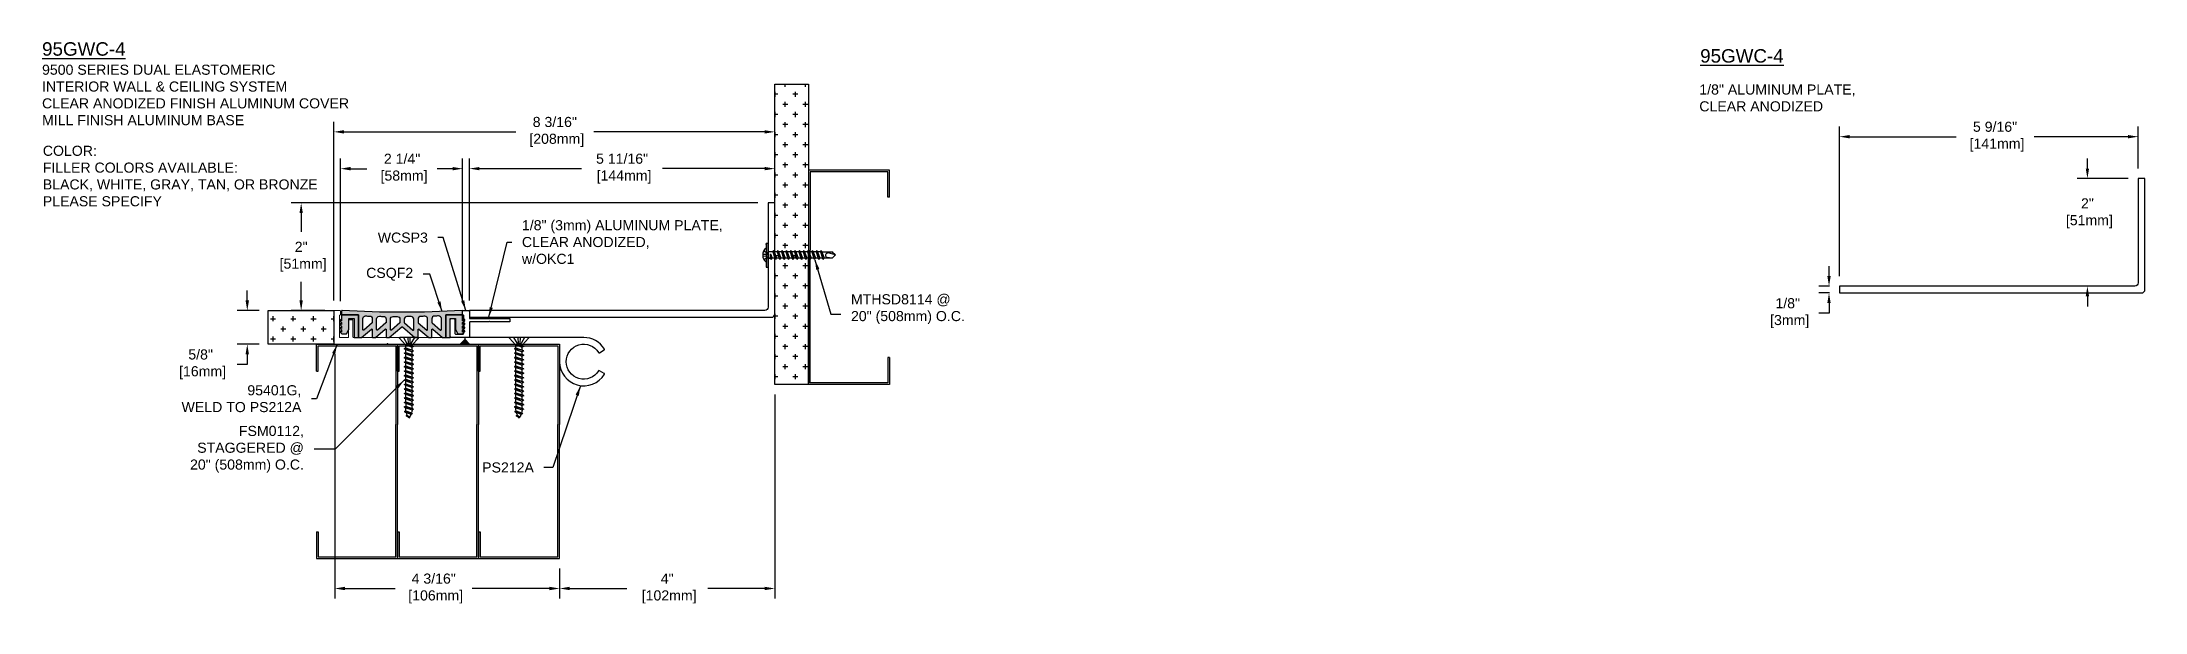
# Model space of a CAD drawing. Header units: inches. Extents: x -3.1 to 36, y -3.6 to 7.
import ezdxf

# ---------------------------------------------------------------- set-up
doc = ezdxf.new("R2010")
doc.units = ezdxf.units.IN
doc.header["$MEASUREMENT"] = 0
doc.linetypes.add('HIDDEN2', pattern=[0.1875, 0.125, -0.0625])
for name, color, linetype in [('anchors', 4, 'Continuous'), ('conditions', 1, 'Continuous'), ('dimensions', 3, 'Continuous'), ('FILLER', 2, 'Continuous'), ('Fillers', 2, 'Continuous'), ('METALS', 7, 'Continuous'), ('text', 2, 'Continuous')]:
    doc.layers.add(name, color=color, linetype=linetype)
doc.styles.add('ARIAL', font='arial.ttf')
doc.dimstyles.new('Arial', dxfattribs={"dimtxt": 0.1875, "dimasz": 0.1875, "dimexe": 0.1875, "dimexo": 0.1875, "dimgap": 0.1875, "dimtad": 0, "dimtih": 1, "dimtoh": 1, "dimdec": 4, "dimzin": 0, "dimdsep": 46, "dimlunit": 4, "dimtxsty": 'ARIAL', "dimcen": 0.09, "dimadec": 0, "dimazin": 0, "dimtfac": 1, "dimtdec": 4, "dimtofl": 0, "dimtmove": 0, "dimatfit": 3, "dimfxl": 0, "dimfrac": 2, "dimtolj": 1, "dimtzin": 0, "dimarcsym": 0})

# ---------------------------------------------------------------- blocks, each defined once
blk = doc.blocks.new('*D2')
at = {"layer": 'DEFPOINTS', "color": 0}
for p in [(10.494, 4.666), (10.494, 3.962), (4.818, 2.028)]:
    blk.add_point(p, dxfattribs=at)
at = {"layer": 'dimensions', "color": 0, "lineweight": -2}
for p, q in [((4.818, 2.215), (4.818, 4.854)), ((10.494, 4.149), (10.494, 4.854)), ((5.006, 4.666), (6.904, 4.666)), ((10.306, 4.666), (8.408, 4.666))]:
    blk.add_line(p, q, dxfattribs=at)
at = {"layer": 'dimensions', "color": 0}
for points in [[(5.006, 4.697), (5.006, 4.635), (4.818, 4.666)], [(10.306, 4.697), (10.306, 4.635), (10.494, 4.666)]]:
    blk.add_solid(points, dxfattribs=at)
at = {"layer": 'dimensions', "color": 0, "insert": (7.656, 4.666), "char_height": 0.1875, "attachment_point": 5, "style": 'ARIAL'}
blk.add_mtext('\\A1;5 11/16"\\P [144mm]', dxfattribs=at)
blk = doc.blocks.new('*D3')
at = {"layer": 'DEFPOINTS', "color": 0}
for p in [(10.494, 5.349), (10.494, 3.962), (2.299, 2.028)]:
    blk.add_point(p, dxfattribs=at)
at = {"layer": 'dimensions', "color": 0, "lineweight": -2}
for p, q in [((2.299, 2.215), (2.299, 5.537)), ((10.494, 4.149), (10.494, 5.537)), ((2.486, 5.349), (5.681, 5.349)), ((10.306, 5.349), (7.131, 5.349))]:
    blk.add_line(p, q, dxfattribs=at)
at = {"layer": 'dimensions', "color": 0}
for points in [[(2.486, 5.38), (2.486, 5.318), (2.299, 5.349)], [(10.306, 5.38), (10.306, 5.318), (10.494, 5.349)]]:
    blk.add_solid(points, dxfattribs=at)
at = {"layer": 'dimensions', "color": 0, "insert": (6.406, 5.349), "char_height": 0.1875, "attachment_point": 5, "style": 'ARIAL'}
blk.add_mtext('\\A1;8 3/16"\\P [208mm]', dxfattribs=at)
blk = doc.blocks.new('*D4')
at = {"layer": 'DEFPOINTS', "color": 0}
for p in [(2.318, 1.403), (6.494, -2.582), (6.494, -3.138)]:
    blk.add_point(p, dxfattribs=at)
at = {"layer": 'dimensions', "color": 0, "lineweight": -2}
for p, q in [((2.318, 1.215), (2.318, -3.325)), ((6.494, -2.769), (6.494, -3.325)), ((2.506, -3.138), (3.44, -3.138)), ((6.306, -3.138), (4.872, -3.138))]:
    blk.add_line(p, q, dxfattribs=at)
at = {"layer": 'dimensions', "color": 0}
for points in [[(2.506, -3.106), (2.506, -3.169), (2.318, -3.138)], [(6.306, -3.106), (6.306, -3.169), (6.494, -3.138)]]:
    blk.add_solid(points, dxfattribs=at)
at = {"layer": 'dimensions', "color": 0, "insert": (4.156, -3.138), "char_height": 0.1875, "attachment_point": 5, "style": 'ARIAL'}
blk.add_mtext('\\A1;4 3/16"\\P [106mm]', dxfattribs=at)
blk = doc.blocks.new('*D5')
at = {"layer": 'DEFPOINTS', "color": 0}
for p in [(10.494, 0.654), (6.494, -2.582), (10.494, -3.138)]:
    blk.add_point(p, dxfattribs=at)
at = {"layer": 'dimensions', "color": 0, "lineweight": -2}
for p, q in [((10.494, 0.466), (10.494, -3.325)), ((6.494, -2.769), (6.494, -3.325)), ((6.681, -3.138), (7.741, -3.138)), ((10.306, -3.138), (9.246, -3.138))]:
    blk.add_line(p, q, dxfattribs=at)
at = {"layer": 'dimensions', "color": 0}
for points in [[(6.681, -3.106), (6.681, -3.169), (6.494, -3.138)], [(10.306, -3.106), (10.306, -3.169), (10.494, -3.138)]]:
    blk.add_solid(points, dxfattribs=at)
at = {"layer": 'dimensions', "color": 0, "insert": (8.494, -3.138), "char_height": 0.1875, "attachment_point": 5, "style": 'ARIAL'}
blk.add_mtext('\\A1;4"\\P [102mm]', dxfattribs=at)
blk = doc.blocks.new('4mstd1')
for p, q in [((-1.505, 3.985), (0, 3.985)), ((-1.505, 3.485), (-1.505, 3.985)), ((-1.475, 3.955), (-0.03, 3.955)), ((-1.475, 3.485), (-1.475, 3.955)), ((-0.03, 3.955), (-0.03, 2.495)), ((0, 3.985), (0, 2.495)), ((-1.505, 3.485), (-1.475, 3.485)), ((-0.03, 1.49), (-0.03, 2.495)), ((0, 1.49), (0, 2.495)), ((-0.03, 0.03), (-0.03, 1.49)), ((0, 0), (0, 1.49)), ((-1.505, 0.5), (-1.505, 0)), ((-1.505, 0.5), (-1.475, 0.5)), ((-1.475, 0.5), (-1.475, 0.03)), ((-1.505, 0), (0, 0)), ((-1.475, 0.03), (-0.03, 0.03))]:
    blk.add_line(p, q)
blk = doc.blocks.new('*D6')
at = {"layer": 'DEFPOINTS', "color": 0}
for p in [(4.693, 4.665), (2.424, 2.018), (4.693, 1.985)]:
    blk.add_point(p, dxfattribs=at)
at = {"layer": 'dimensions', "color": 0, "lineweight": -2}
for p, q in [((2.424, 2.205), (2.424, 4.853)), ((4.693, 2.173), (4.693, 4.853)), ((2.611, 4.665), (2.916, 4.665)), ((4.506, 4.665), (4.22, 4.665))]:
    blk.add_line(p, q, dxfattribs=at)
at = {"layer": 'dimensions', "color": 0}
for points in [[(2.611, 4.697), (2.611, 4.634), (2.424, 4.665)], [(4.506, 4.697), (4.506, 4.634), (4.693, 4.665)]]:
    blk.add_solid(points, dxfattribs=at)
at = {"layer": 'dimensions', "color": 0, "insert": (3.568, 4.665), "char_height": 0.1875, "attachment_point": 5, "style": 'ARIAL'}
blk.add_mtext('\\A1;2 1/4"\\P [58mm]', dxfattribs=at)
blk = doc.blocks.new('*D7')
at = {"layer": 'DEFPOINTS', "color": 0}
for p in [(1.097, 2.028), (0.692, 1.403), (1.097, 1.403)]:
    blk.add_point(p, dxfattribs=at)
at = {"layer": 'dimensions', "color": 0, "lineweight": -2}
for p, q in [((0.692, 2.215), (0.692, 2.403)), ((0.91, 2.028), (0.504, 2.028)), ((0.91, 1.403), (0.504, 1.403)), ((0.692, 1.215), (0.692, 1.028)), ((0.692, 1.028), (0.504, 1.028))]:
    blk.add_line(p, q, dxfattribs=at)
at = {"layer": 'dimensions', "color": 0}
for points in [[(0.66, 2.215), (0.723, 2.215), (0.692, 2.028)], [(0.66, 1.215), (0.723, 1.215), (0.692, 1.403)]]:
    blk.add_solid(points, dxfattribs=at)
at = {"layer": 'dimensions', "color": 0, "insert": (-0.175, 1.028), "char_height": 0.1875, "attachment_point": 5, "style": 'ARIAL'}
blk.add_mtext('\\A1;5/8"\\P [16mm]', dxfattribs=at)
blk = doc.blocks.new('*D8')
at = {"layer": 'DEFPOINTS', "color": 0}
for p in [(30.081, 2.355), (30.275, 2.48), (30.275, 2.355)]:
    blk.add_point(p, dxfattribs=at)
at = {"layer": 'dimensions', "color": 0, "lineweight": -2}
for p, q in [((30.081, 2.668), (30.081, 2.855)), ((30.088, 2.48), (29.894, 2.48)), ((30.088, 2.355), (29.894, 2.355)), ((30.081, 1.98), (29.894, 1.98)), ((30.081, 2.168), (30.081, 1.98))]:
    blk.add_line(p, q, dxfattribs=at)
at = {"layer": 'dimensions', "color": 0}
for points in [[(30.05, 2.668), (30.112, 2.668), (30.081, 2.48)], [(30.05, 2.168), (30.112, 2.168), (30.081, 2.355)]]:
    blk.add_solid(points, dxfattribs=at)
at = {"layer": 'dimensions', "color": 0, "insert": (29.314, 1.98), "char_height": 0.1875, "attachment_point": 5, "style": 'ARIAL'}
blk.add_mtext('\\A1;1/8"\\P [3mm]', dxfattribs=at)
blk = doc.blocks.new('*D9')
at = {"layer": 'DEFPOINTS', "color": 0}
for p in [(35.826, 5.26), (35.826, 4.48), (30.275, 2.48)]:
    blk.add_point(p, dxfattribs=at)
at = {"layer": 'dimensions', "color": 0, "lineweight": -2}
for p, q in [((30.275, 2.668), (30.275, 5.447)), ((30.463, 5.26), (32.442, 5.26)), ((35.638, 5.26), (33.891, 5.26)), ((35.826, 4.668), (35.826, 5.447))]:
    blk.add_line(p, q, dxfattribs=at)
at = {"layer": 'dimensions', "color": 0}
for points in [[(30.463, 5.291), (30.463, 5.228), (30.275, 5.26)], [(35.638, 5.291), (35.638, 5.228), (35.826, 5.26)]]:
    blk.add_solid(points, dxfattribs=at)
at = {"layer": 'dimensions', "color": 0, "insert": (33.166, 5.26), "char_height": 0.1875, "attachment_point": 5, "style": 'ARIAL'}
blk.add_mtext('\\A1;5 9/16"\\P [141mm]', dxfattribs=at)
blk = doc.blocks.new('WCSP3')
at = {"layer": 'METALS'}
blk.add_lwpolyline([(4.101, 42.23), (4.101, 42.555, 0.414214), (4.091, 42.565, -0.414214), (4.081, 42.575), (4.081, 42.64, -0.414214), (4.091, 42.65), (4.186, 42.65, -0.414214), (4.206, 42.63), (4.206, 42.51, 0.414214), (4.216, 42.5), (4.956, 42.5), (4.956, 42.44), (4.591, 42.44), (4.581, 42.45), (4.571, 42.44), (4.216, 42.44, 0.414214), (4.206, 42.43), (4.206, 42.169, -0.390598), (4.186, 42.15), (3.871, 42.15, -0.414214), (3.851, 42.17), (3.851, 42.48, -0.414214), (3.871, 42.5), (3.917, 42.5, -0.414214), (3.937, 42.48), (3.937, 42.23, 0.414214), (3.957, 42.21), (4.081, 42.21, 0.414214)], format="xyb", close=True, dxfattribs=at)
blk = doc.blocks.new('*D12')
at = {"layer": 'DEFPOINTS', "color": 0}
for p in [(35.826, 4.48), (34.882, 2.48), (35.763, 2.48)]:
    blk.add_point(p, dxfattribs=at)
at = {"layer": 'dimensions', "color": 0, "lineweight": -2}
for p, q in [((34.882, 4.668), (34.882, 4.855)), ((35.638, 4.48), (34.694, 4.48)), ((35.576, 2.48), (34.694, 2.48)), ((34.882, 2.293), (34.882, 2.105))]:
    blk.add_line(p, q, dxfattribs=at)
at = {"layer": 'dimensions', "color": 0}
for points in [[(34.851, 4.668), (34.913, 4.668), (34.882, 4.48)], [(34.851, 2.293), (34.913, 2.293), (34.882, 2.48)]]:
    blk.add_solid(points, dxfattribs=at)
at = {"layer": 'dimensions', "color": 0, "insert": (34.882, 3.836), "char_height": 0.1875, "attachment_point": 5, "style": 'ARIAL'}
blk.add_mtext('\\A1;2"\\P [51mm]', dxfattribs=at)
blk = doc.blocks.new('*D13')
at = {"layer": 'DEFPOINTS', "color": 0}
for p in [(10.369, 4.028), (1.693, 2.028), (2.318, 2.028)]:
    blk.add_point(p, dxfattribs=at)
at = {"layer": 'dimensions', "color": 0, "lineweight": -2}
for p, q in [((10.181, 4.028), (1.505, 4.028)), ((1.693, 3.84), (1.693, 3.492)), ((1.693, 2.215), (1.693, 2.564)), ((2.131, 2.028), (1.505, 2.028))]:
    blk.add_line(p, q, dxfattribs=at)
at = {"layer": 'dimensions', "color": 0}
for points in [[(1.662, 3.84), (1.724, 3.84), (1.693, 4.028)], [(1.662, 2.215), (1.724, 2.215), (1.693, 2.028)]]:
    blk.add_solid(points, dxfattribs=at)
at = {"layer": 'dimensions', "color": 0, "insert": (1.693, 3.028), "char_height": 0.1875, "attachment_point": 5, "style": 'ARIAL'}
blk.add_mtext('\\A1;2"\\P [51mm]', dxfattribs=at)
blk = doc.blocks.new('FSM0112')
for p, q in [((-0.169, 0), (0.169, 0)), ((-0.103, 0), (-0.038, -0.111)), ((-0.02, 0), (-0.016, -0.111)), ((0.02, 0), (0.016, -0.111)), ((0.103, 0), (0.038, -0.111)), ((-0.175, -0.014), (-0.063, -0.139)), ((-0.086, -0.167), (0.027, -0.139)), ((-0.086, -0.167), (-0.06, -0.152)), ((-0.086, -0.167), (-0.06, -0.181)), ((-0.086, -0.25), (0.086, -0.208)), ((-0.086, -0.25), (-0.06, -0.236)), ((-0.086, -0.25), (-0.06, -0.264)), ((-0.086, -0.333), (0.086, -0.292)), ((-0.086, -0.333), (-0.06, -0.319)), ((-0.086, -0.333), (-0.06, -0.348)), ((-0.086, -0.417), (0.086, -0.375)), ((0.063, -0.139), (-0.063, -0.139)), ((-0.06, -0.152), (-0.06, -0.139)), ((-0.023, -0.139), (-0.06, -0.152)), ((0.06, -0.139), (-0.06, -0.181)), ((-0.06, -0.236), (-0.06, -0.181)), ((0.06, -0.194), (-0.06, -0.236)), ((0.06, -0.223), (-0.06, -0.264)), ((-0.06, -0.319), (-0.06, -0.264)), ((0.06, -0.277), (-0.06, -0.319)), ((0.06, -0.306), (-0.06, -0.348)), ((-0.06, -0.402), (-0.06, -0.348)), ((0.06, -0.361), (-0.06, -0.402)), ((0.06, -0.389), (-0.06, -0.431)), ((0.038, -0.111), (-0.038, -0.111)), ((0.06, -0.194), (0.06, -0.139)), ((0.086, -0.208), (0.06, -0.194)), ((0.086, -0.208), (0.06, -0.223)), ((0.06, -0.277), (0.06, -0.223)), ((0.086, -0.292), (0.06, -0.277)), ((0.086, -0.292), (0.06, -0.306)), ((0.06, -0.361), (0.06, -0.306)), ((0.086, -0.375), (0.06, -0.361)), ((0.086, -0.375), (0.06, -0.389)), ((0.06, -0.444), (0.06, -0.389)), ((0.175, -0.014), (0.063, -0.139)), ((-0.086, -0.417), (-0.06, -0.402)), ((-0.086, -0.417), (-0.06, -0.431)), ((-0.086, -0.5), (0.086, -0.458)), ((-0.086, -0.5), (-0.06, -0.486)), ((-0.086, -0.5), (-0.06, -0.514)), ((-0.086, -0.583), (0.086, -0.542)), ((-0.086, -0.583), (-0.06, -0.569)), ((-0.086, -0.583), (-0.06, -0.598)), ((-0.086, -0.667), (0.086, -0.625)), ((-0.086, -0.667), (-0.06, -0.652)), ((-0.086, -0.667), (-0.06, -0.681)), ((-0.086, -0.75), (0.086, -0.708)), ((-0.086, -0.75), (-0.06, -0.736)), ((-0.086, -0.75), (-0.06, -0.764)), ((-0.06, -0.486), (-0.06, -0.431)), ((0.06, -0.444), (-0.06, -0.486)), ((0.06, -0.473), (-0.06, -0.514)), ((-0.06, -0.569), (-0.06, -0.514)), ((0.06, -0.527), (-0.06, -0.569)), ((0.06, -0.556), (-0.06, -0.598)), ((-0.06, -0.652), (-0.06, -0.598)), ((0.06, -0.611), (-0.06, -0.652)), ((0.06, -0.639), (-0.06, -0.681)), ((-0.06, -0.736), (-0.06, -0.681)), ((0.06, -0.694), (-0.06, -0.736)), ((0.06, -0.723), (-0.06, -0.764)), ((-0.06, -0.819), (-0.06, -0.764)), ((0.06, -0.777), (-0.06, -0.819)), ((0.086, -0.458), (0.06, -0.444)), ((0.086, -0.458), (0.06, -0.473)), ((0.06, -0.527), (0.06, -0.473)), ((0.086, -0.542), (0.06, -0.527)), ((0.086, -0.542), (0.06, -0.556)), ((0.06, -0.611), (0.06, -0.556)), ((0.086, -0.625), (0.06, -0.611)), ((0.086, -0.625), (0.06, -0.639)), ((0.06, -0.694), (0.06, -0.639)), ((0.086, -0.708), (0.06, -0.694)), ((0.086, -0.708), (0.06, -0.723)), ((0.06, -0.777), (0.06, -0.723)), ((0.086, -0.792), (0.06, -0.777)), ((-0.086, -0.833), (0.086, -0.792)), ((-0.086, -0.833), (-0.06, -0.819)), ((-0.086, -0.833), (-0.06, -0.848)), ((-0.086, -0.917), (0.086, -0.875)), ((-0.086, -0.917), (-0.06, -0.902)), ((-0.086, -0.917), (-0.06, -0.931)), ((-0.086, -1), (0.086, -0.958)), ((-0.086, -1), (-0.06, -0.986)), ((-0.086, -1), (-0.06, -1.014)), ((-0.086, -1.083), (0.086, -1.042)), ((-0.086, -1.083), (-0.06, -1.069)), ((-0.086, -1.083), (-0.06, -1.098)), ((-0.086, -1.167), (0.086, -1.125)), ((-0.086, -1.167), (-0.06, -1.152)), ((-0.086, -1.167), (-0.06, -1.181)), ((0.06, -0.806), (-0.06, -0.848)), ((-0.06, -0.902), (-0.06, -0.848)), ((0.06, -0.861), (-0.06, -0.902)), ((0.06, -0.889), (-0.06, -0.931)), ((-0.06, -0.986), (-0.06, -0.931)), ((0.06, -0.944), (-0.06, -0.986)), ((0.06, -0.973), (-0.06, -1.014)), ((-0.06, -1.069), (-0.06, -1.014)), ((0.06, -1.027), (-0.06, -1.069)), ((0.06, -1.056), (-0.06, -1.098)), ((-0.06, -1.152), (-0.06, -1.098)), ((0.06, -1.111), (-0.06, -1.152)), ((0.06, -1.139), (-0.06, -1.181)), ((0.086, -0.792), (0.06, -0.806)), ((0.06, -0.861), (0.06, -0.806)), ((0.086, -0.875), (0.06, -0.861)), ((0.086, -0.875), (0.06, -0.889)), ((0.06, -0.944), (0.06, -0.889)), ((0.086, -0.958), (0.06, -0.944)), ((0.086, -0.958), (0.06, -0.973)), ((0.06, -1.027), (0.06, -0.973)), ((0.086, -1.042), (0.06, -1.027)), ((0.086, -1.042), (0.06, -1.056)), ((0.06, -1.111), (0.06, -1.056)), ((0.086, -1.125), (0.06, -1.111)), ((0.086, -1.125), (0.06, -1.139)), ((0.06, -1.194), (0.06, -1.139)), ((-0.086, -1.25), (0.086, -1.208)), ((-0.086, -1.25), (-0.06, -1.236)), ((-0.086, -1.25), (-0.06, -1.264)), ((-0.086, -1.333), (0.086, -1.292)), ((-0.086, -1.333), (-0.06, -1.319)), ((-0.086, -1.333), (-0.058, -1.347)), ((-0.069, -1.417), (0.079, -1.375)), ((-0.069, -1.417), (-0.047, -1.402)), ((-0.069, -1.417), (-0.039, -1.426)), ((-0.06, -1.236), (-0.06, -1.181)), ((0.06, -1.194), (-0.06, -1.236)), ((0.06, -1.223), (-0.06, -1.264)), ((-0.06, -1.31), (-0.06, -1.264)), ((0.06, -1.277), (-0.06, -1.319)), ((0.06, -1.306), (-0.058, -1.347)), ((0.056, -1.362), (-0.047, -1.402)), ((0.05, -1.392), (-0.039, -1.426)), ((0.03, -1.447), (-0.004, -1.472)), ((-0.004, -1.472), (0.051, -1.458)), ((0.017, -1.473), (-0.004, -1.472)), ((0.051, -1.458), (0.017, -1.473)), ((0.051, -1.458), (0.03, -1.447)), ((0.079, -1.375), (0.05, -1.392)), ((0.079, -1.375), (0.056, -1.362)), ((0.086, -1.208), (0.06, -1.194)), ((0.086, -1.208), (0.06, -1.223)), ((0.06, -1.223), (0.06, -1.277)), ((0.086, -1.292), (0.06, -1.277)), ((0.086, -1.292), (0.06, -1.306)), ((0.06, -1.306), (0.06, -1.31))]:
    blk.add_line(p, q)
for centre, radius, start, end in [((-0.169, -0.008), 0.00805, 90, 224.3206), ((0.169, -0.008), 0.00805, 315.6794, 90), ((0.27, -1.31), 0.33, 180, 181.4809), ((0.27, -1.31), 0.33, 186.3809, 196.1333), ((0.27, -1.31), 0.33, 200.6129, 215.118), ((-0.27, -1.31), 0.33, 324.882, 330.5326), ((-0.27, -1.31), 0.33, 335.5566, 345.5871), ((-0.27, -1.31), 0.33, 350.9871, 0)]:
    blk.add_arc(centre, radius, start, end)
blk = doc.blocks.new('PS212A')
at = {"linetype": 'Continuous', "flags": 128}
blk.add_lwpolyline([(0.45, 0.125), (-1.747, 0.125, 0.414214), (-1.757, 0.115), (-1.757, 0.094, 0.198912), (-1.754, 0.087), (-1.67, 0.003, 0.198912), (-1.663, 0), (-0.01, 0, -0.414214), (0, -0.01), (0, -0.325, 0.758338), (0.834, -0.559, 0.420887), (0.831, -0.545), (0.74, -0.492, 0.405496), (0.726, -0.496, -3.520953), (0.726, -0.154, 0.405496), (0.74, -0.158), (0.831, -0.105, 0.420887), (0.834, -0.091, 0.261868)], format="xyb", close=True, dxfattribs=at)
blk = doc.blocks.new('95401G')
at = {"color": 7, "linetype": 'Continuous', "lineweight": 15}
blk.add_lwpolyline([(2.438, 0.115, 0.414214), (2.428, 0.125), (0.365, 0.125, -0.414214), (0.355, 0.135), (0.355, 0.445, 0.414214), (0.345, 0.455), (0.285, 0.455, 0.414214), (0.275, 0.445), (0.275, 0.135, -0.414214), (0.265, 0.125), (0.115, 0.125, -0.414214), (0.105, 0.135), (0.105, 0.53, -0.414214), (0.115, 0.54, 0.414214), (0.125, 0.55), (0.125, 0.615, 0.414214), (0.115, 0.625), (0.01, 0.625, 0.414214), (0, 0.615), (0, 0.01, 0.414214), (0.01, 0), (0.981, 0, 0.198912), (0.988, 0.003), (0.993, 0.008, -0.414214), (1.007, 0.008), (1.012, 0.003, 0.198912), (1.019, 0), (2.344, 0, 0.198912), (2.351, 0.003), (2.435, 0.087, 0.198912), (2.438, 0.094)], format="xyb", close=True, dxfattribs=at)
blk = doc.blocks.new('CSQF2')
h = blk.add_hatch(color=256)
h.paths.add_polyline_path([(4.559, 1.888, 0.430422), (4.548, 1.898, -0.027516), (2.319, 1.898, 0.430422), (2.309, 1.888), (2.309, 1.819), (2.624, 1.819), (2.624, 1.399), (2.676, 1.399, 0.176327), (2.682, 1.401), (2.864, 1.554, -0.63707), (2.88, 1.546), (2.88, 1.409, 0.414214), (2.89, 1.399), (2.932, 1.399, 0.176327), (2.939, 1.401), (3.121, 1.554, -0.63707), (3.137, 1.546), (3.137, 1.409, 0.414214), (3.147, 1.399), (3.189, 1.399, 0.176327), (3.195, 1.401), (3.427, 1.596, -0.36397), (3.44, 1.596), (3.672, 1.401, 0.176327), (3.679, 1.399), (3.721, 1.399, 0.414214), (3.731, 1.409), (3.731, 1.546, -0.63707), (3.747, 1.554), (3.929, 1.401, 0.176327), (3.935, 1.399), (3.977, 1.399, 0.414214), (3.987, 1.409), (3.987, 1.546, -0.63707), (4.004, 1.554), (4.186, 1.401, 0.176327), (4.192, 1.399), (4.244, 1.399), (4.244, 1.819), (4.559, 1.819)])
h.paths.add_polyline_path([(3.267, 1.788, 0.000939), (3.344, 1.788, -0.412919), (3.394, 1.738), (3.394, 1.676, -0.221695), (3.39, 1.669), (3.234, 1.537, -0.63707), (3.217, 1.545), (3.217, 1.738, -0.416611)], flags=16)
h.paths.add_polyline_path([(3.137, 1.74), (3.137, 1.676, -0.221695), (3.134, 1.669), (2.977, 1.537, -0.63707), (2.96, 1.545), (2.96, 1.742, -0.420307), (3.012, 1.792, 0.000939), (3.088, 1.79, -0.409242)], flags=16)
h.paths.add_polyline_path([(3.524, 1.788, 0.000939), (3.6, 1.788, -0.416611), (3.651, 1.738), (3.651, 1.545, -0.63707), (3.634, 1.537), (3.478, 1.669, -0.221695), (3.474, 1.676), (3.474, 1.738, -0.412919)], flags=16)
h.paths.add_polyline_path([(2.88, 1.746), (2.88, 1.676, -0.221695), (2.877, 1.669), (2.72, 1.537, -0.63707), (2.704, 1.545), (2.704, 1.749, -0.424014), (2.756, 1.799, 0.000939), (2.832, 1.796, -0.405574)], flags=16)
h.paths.add_polyline_path([(3.78, 1.79, 0.000939), (3.856, 1.792, -0.420307), (3.907, 1.742), (3.907, 1.545, -0.63707), (3.891, 1.537), (3.734, 1.669, -0.221695), (3.731, 1.676), (3.731, 1.74, -0.409242)], flags=16)
h.paths.add_polyline_path([(4.036, 1.796, 0.000939), (4.112, 1.799, -0.424014), (4.164, 1.749), (4.164, 1.545, -0.63707), (4.147, 1.537), (3.991, 1.669, -0.221695), (3.987, 1.676), (3.987, 1.746, -0.405574)], flags=16)
h.paths.add_polyline_path([(2.624, 1.819), (2.309, 1.819), (2.309, 1.707), (2.285, 1.731, 0.414214), (2.271, 1.731, 0.414214), (2.271, 1.717), (2.309, 1.679), (2.309, 1.637), (2.285, 1.661, 0.414214), (2.271, 1.661, 0.414214), (2.271, 1.647), (2.309, 1.609), (2.309, 1.567), (2.285, 1.591, 0.414214), (2.271, 1.591, 0.414214), (2.271, 1.577), (2.309, 1.539), (2.309, 1.497), (2.285, 1.521, 0.414214), (2.271, 1.521, 0.414214), (2.271, 1.507), (2.306, 1.472, 0.198912), (2.313, 1.469), (2.399, 1.469), (2.444, 1.547), (2.444, 1.749), (2.544, 1.749), (2.544, 1.399), (2.624, 1.399)])
h.paths.add_polyline_path([(4.324, 1.749), (4.424, 1.749), (4.424, 1.547), (4.469, 1.469), (4.555, 1.469, 0.198912), (4.562, 1.472), (4.597, 1.507, 0.414214), (4.597, 1.521, 0.414214), (4.583, 1.521), (4.559, 1.497), (4.559, 1.539), (4.597, 1.577, 0.414214), (4.597, 1.591, 0.414214), (4.583, 1.591), (4.559, 1.567), (4.559, 1.609), (4.597, 1.647, 0.414214), (4.597, 1.661, 0.414214), (4.583, 1.661), (4.559, 1.637), (4.559, 1.679), (4.597, 1.717, 0.414214), (4.597, 1.731, 0.414214), (4.583, 1.731), (4.559, 1.707), (4.559, 1.819), (4.244, 1.819), (4.244, 1.399), (4.324, 1.399)])
for p, q in [((2.309, 1.819), (2.624, 1.819)), ((2.624, 1.819), (2.309, 1.819)), ((2.624, 1.819), (2.624, 1.399)), ((2.624, 1.399), (2.624, 1.819)), ((4.244, 1.819), (4.244, 1.399)), ((4.559, 1.819), (4.244, 1.819)), ((4.244, 1.819), (4.559, 1.819)), ((4.244, 1.399), (4.244, 1.819))]:
    blk.add_line(p, q)
for points in [[(2.89, 1.399), (2.932, 1.399, 0.176327), (2.939, 1.401), (3.121, 1.554, -0.63707), (3.137, 1.546), (3.137, 1.409, 0.414214), (3.147, 1.399), (3.189, 1.399, 0.176327), (3.195, 1.401), (3.427, 1.596, -0.36397), (3.44, 1.596), (3.672, 1.401, 0.176327), (3.679, 1.399), (3.721, 1.399, 0.414214), (3.731, 1.409), (3.731, 1.546, -0.63707), (3.747, 1.554), (3.929, 1.401, 0.176327), (3.935, 1.399), (3.977, 1.399, 0.414214), (3.987, 1.409), (3.987, 1.546, -0.63707), (4.004, 1.554), (4.186, 1.401, 0.176327), (4.192, 1.399), (4.244, 1.399), (4.324, 1.399), (4.324, 1.749), (4.424, 1.749), (4.424, 1.547), (4.469, 1.469), (4.555, 1.469, 0.198912), (4.562, 1.472), (4.597, 1.507, 0.414214), (4.597, 1.521, 0.414214), (4.583, 1.521), (4.559, 1.497), (4.559, 1.539), (4.597, 1.577, 0.414214), (4.597, 1.591, 0.414214), (4.583, 1.591), (4.559, 1.567), (4.559, 1.609), (4.597, 1.647, 0.414214), (4.597, 1.661, 0.414214), (4.583, 1.661), (4.559, 1.637), (4.559, 1.679), (4.597, 1.717, 0.414214), (4.597, 1.731, 0.414214), (4.583, 1.731), (4.559, 1.707), (4.559, 1.819), (4.559, 1.888, 0.430422), (4.548, 1.898, -0.027516), (2.319, 1.898, 0.430422), (2.309, 1.888), (2.309, 1.819), (2.309, 1.707), (2.285, 1.731, 0.414214), (2.271, 1.731, 0.414214), (2.271, 1.717), (2.309, 1.679), (2.309, 1.637), (2.285, 1.661, 0.414214), (2.271, 1.661, 0.414214), (2.271, 1.647), (2.309, 1.609), (2.309, 1.567), (2.285, 1.591, 0.414214), (2.271, 1.591, 0.414214), (2.271, 1.577), (2.309, 1.539), (2.309, 1.497), (2.285, 1.521, 0.414214), (2.271, 1.521, 0.414214), (2.271, 1.507), (2.306, 1.472, 0.198912), (2.313, 1.469), (2.399, 1.469), (2.444, 1.547), (2.444, 1.749), (2.544, 1.749), (2.544, 1.399), (2.624, 1.399), (2.676, 1.399, 0.176327), (2.682, 1.401), (2.864, 1.554, -0.63707), (2.88, 1.546), (2.88, 1.409, 0.414214)], [(2.88, 1.676, -0.221695), (2.877, 1.669), (2.72, 1.537, -0.63707), (2.704, 1.545), (2.704, 1.749, -0.424014), (2.756, 1.799, 0.000939), (2.832, 1.796, -0.405574), (2.88, 1.746)], [(3.137, 1.74), (3.137, 1.676, -0.221695), (3.134, 1.669), (2.977, 1.537, -0.63707), (2.96, 1.545), (2.96, 1.742, -0.420307), (3.012, 1.792, 0.000939), (3.088, 1.79, -0.409242)], [(3.394, 1.738), (3.394, 1.676, -0.221695), (3.39, 1.669), (3.234, 1.537, -0.63707), (3.217, 1.545), (3.217, 1.738, -0.416611), (3.267, 1.788, 0.000939), (3.344, 1.788, -0.412919)], [(3.474, 1.738), (3.474, 1.676, 0.221695), (3.478, 1.669), (3.634, 1.537, 0.63707), (3.651, 1.545), (3.651, 1.738, 0.416611), (3.6, 1.788, -0.000939), (3.524, 1.788, 0.412919)], [(3.78, 1.79, 0.409242), (3.731, 1.74), (3.731, 1.676, 0.221695), (3.734, 1.669), (3.891, 1.537, 0.63707), (3.907, 1.545), (3.907, 1.742, 0.420307), (3.856, 1.792, -0.000939)], [(3.987, 1.746), (3.987, 1.676, 0.221695), (3.991, 1.669), (4.147, 1.537, 0.63707), (4.164, 1.545), (4.164, 1.749, 0.424014), (4.112, 1.799, -0.000939), (4.036, 1.796, 0.405574)]]:
    blk.add_lwpolyline(points, format="xyb", close=True)
blk = doc.blocks.new('MTHSD8114')
for p, q in [((0.224, 0.038), (-0.224, 0.038)), ((-0.224, 0.038), (-0.224, 0)), ((-0.224, 0), (0.224, 0)), ((-0.056, 0), (0.056, 0)), ((0.06, -0.087), (0.06, 0)), ((0.224, 0.038), (0.224, 0)), ((-0.081, -0.061), (-0.024, -0.047)), ((-0.081, -0.061), (-0.056, -0.047)), ((-0.081, -0.061), (-0.056, -0.074)), ((-0.081, -0.141), (0.085, -0.101)), ((-0.081, -0.141), (-0.056, -0.127)), ((-0.081, -0.141), (-0.056, -0.155)), ((-0.081, -0.221), (0.085, -0.181)), ((-0.081, -0.221), (-0.056, -0.208)), ((-0.081, -0.221), (-0.056, -0.235)), ((-0.081, -0.302), (0.085, -0.262)), ((-0.081, -0.302), (-0.056, -0.288)), ((-0.081, -0.302), (-0.056, -0.316)), ((-0.081, -0.382), (0.085, -0.342)), ((-0.081, -0.382), (-0.056, -0.368)), ((-0.081, -0.382), (-0.056, -0.396)), ((-0.056, -0.047), (-0.056, 0)), ((-0.056, 0), (-0.056, -0.047)), ((0.024, -0.047), (-0.056, -0.074)), ((-0.056, -0.047), (0.024, -0.047)), ((-0.056, -0.127), (-0.056, -0.074)), ((0.06, -0.087), (-0.056, -0.127)), ((0.06, -0.115), (-0.056, -0.155)), ((-0.056, -0.208), (-0.056, -0.155)), ((0.06, -0.167), (-0.056, -0.208)), ((0.06, -0.195), (-0.056, -0.235)), ((-0.056, -0.288), (-0.056, -0.235)), ((0.06, -0.248), (-0.056, -0.288)), ((0.06, -0.276), (-0.056, -0.316)), ((-0.056, -0.368), (-0.056, -0.316)), ((0.06, -0.328), (-0.056, -0.368)), ((0.06, -0.356), (-0.056, -0.396)), ((0.085, -0.101), (0.06, -0.087)), ((0.085, -0.101), (0.06, -0.115)), ((0.06, -0.167), (0.06, -0.115)), ((0.085, -0.181), (0.06, -0.167)), ((0.085, -0.181), (0.06, -0.195)), ((0.06, -0.248), (0.06, -0.195)), ((0.085, -0.262), (0.06, -0.248)), ((0.085, -0.262), (0.06, -0.276)), ((0.06, -0.328), (0.06, -0.276)), ((0.085, -0.342), (0.06, -0.328)), ((0.085, -0.342), (0.06, -0.356)), ((0.06, -0.409), (0.06, -0.356)), ((-0.081, -0.463), (0.085, -0.422)), ((-0.081, -0.463), (-0.056, -0.449)), ((-0.081, -0.463), (-0.056, -0.477)), ((-0.081, -0.543), (0.085, -0.503)), ((-0.081, -0.543), (-0.056, -0.529)), ((-0.081, -0.543), (-0.056, -0.557)), ((-0.081, -0.624), (0.085, -0.583)), ((-0.081, -0.624), (-0.056, -0.61)), ((-0.081, -0.624), (-0.056, -0.637)), ((-0.081, -0.704), (0.085, -0.664)), ((-0.081, -0.704), (-0.056, -0.69)), ((-0.081, -0.704), (-0.056, -0.718)), ((-0.081, -0.784), (0.085, -0.744)), ((-0.081, -0.784), (-0.056, -0.771)), ((-0.056, -0.449), (-0.056, -0.396)), ((0.06, -0.409), (-0.056, -0.449)), ((0.06, -0.436), (-0.056, -0.477)), ((-0.056, -0.529), (-0.056, -0.477)), ((0.06, -0.489), (-0.056, -0.529)), ((0.06, -0.517), (-0.056, -0.557)), ((-0.056, -0.61), (-0.056, -0.557)), ((0.06, -0.569), (-0.056, -0.61)), ((0.06, -0.597), (-0.056, -0.637)), ((-0.056, -0.69), (-0.056, -0.637)), ((0.06, -0.65), (-0.056, -0.69)), ((0.06, -0.678), (-0.056, -0.718)), ((-0.056, -0.771), (-0.056, -0.718)), ((0.06, -0.73), (-0.056, -0.771)), ((0.06, -0.758), (-0.056, -0.798)), ((0.085, -0.422), (0.06, -0.409)), ((0.085, -0.422), (0.06, -0.436)), ((0.06, -0.489), (0.06, -0.436)), ((0.085, -0.503), (0.06, -0.489)), ((0.085, -0.503), (0.06, -0.517)), ((0.06, -0.569), (0.06, -0.517)), ((0.085, -0.583), (0.06, -0.569)), ((0.085, -0.583), (0.06, -0.597)), ((0.06, -0.65), (0.06, -0.597)), ((0.085, -0.664), (0.06, -0.65)), ((0.085, -0.664), (0.06, -0.678)), ((0.06, -0.73), (0.06, -0.678)), ((0.085, -0.744), (0.06, -0.73)), ((0.085, -0.744), (0.06, -0.758)), ((0.06, -0.811), (0.06, -0.758)), ((-0.081, -0.784), (-0.056, -0.798)), ((-0.081, -0.865), (0.085, -0.825)), ((-0.081, -0.865), (-0.056, -0.851)), ((-0.081, -0.865), (-0.056, -0.879)), ((-0.081, -0.945), (0.085, -0.905)), ((-0.081, -0.945), (-0.056, -0.931)), ((-0.081, -0.945), (-0.056, -0.959)), ((-0.081, -1.026), (0.085, -0.985)), ((-0.081, -1.026), (-0.056, -1.012)), ((-0.081, -1.026), (-0.056, -1.04)), ((-0.056, -0.851), (-0.056, -0.798)), ((0.06, -0.811), (-0.056, -0.851)), ((0.06, -0.839), (-0.056, -0.879)), ((-0.056, -0.931), (-0.056, -0.879)), ((0.06, -0.891), (-0.056, -0.931)), ((0.06, -0.919), (-0.056, -0.959)), ((-0.056, -1.012), (-0.056, -0.959)), ((0.06, -0.972), (-0.056, -1.012)), ((0.06, -0.999), (-0.056, -1.04)), ((-0.056, -1.192), (-0.056, -1.04)), ((-0.056, -1.192), (-0.046, -1.097)), ((0.002, -1.25), (0.039, -1.111)), ((0.085, -0.825), (0.06, -0.811)), ((0.085, -0.825), (0.06, -0.839)), ((0.06, -0.891), (0.06, -0.839)), ((0.085, -0.905), (0.06, -0.891)), ((0.085, -0.905), (0.06, -0.919)), ((0.06, -0.972), (0.06, -0.919)), ((0.085, -0.985), (0.06, -0.972)), ((0.085, -0.985), (0.06, -0.999)), ((0.06, -0.999), (0.06, -1.192)), ((0.002, -1.25), (-0.056, -1.192)), ((0.002, -1.25), (0.06, -1.192))]:
    blk.add_line(p, q)
at = {"linetype": 'HIDDEN2'}
for p, q in [((-0.081, 0.079), (-0.038, 0.006)), ((0.038, 0.006), (-0.038, 0.006)), ((-0.019, 0.099), (-0.016, 0.006)), ((0.019, 0.099), (0.016, 0.006)), ((0.081, 0.079), (0.038, 0.006))]:
    blk.add_line(p, q, dxfattribs=at)
for centre, radius, start, end in [((0, -0.066), 0.166, 38.5375, 141.4625), ((-0.005, -1.11), 0.0433, 358.315, 162.8045), ((0.089, -1.279), 0.0922, 108.6241, 161.3759)]:
    blk.add_arc(centre, radius, start, end)
blk.add_point((0.204, 0.038))

msp = doc.modelspace()

# ---------------------------------------------------------------- hatches: boundary and pattern name
msp.add_hatch(color=253).paths.add_polyline_path([(4.73662, 1.49283), (4.665, 1.4212, 0.12219829), (4.80907, 1.42038)])
at = {"layer": 'conditions'}
h = msp.add_hatch(dxfattribs=at)
h.set_pattern_fill('CROSS', color=256, scale=0.75, angle=90, style=0)
h.paths.add_polyline_path([(11.11881, 6.23397), (10.49381, 6.23397), (10.49381, 0.65361), (11.11881, 0.65361)])
h = msp.add_hatch(dxfattribs=at)
h.set_pattern_fill('CROSS', color=256, scale=0.75, style=0)
h.paths.add_polyline_path([(2.29862, 1.40285), (2.29862, 2.02785), (1.07775, 2.02785), (1.07775, 1.40285)])

# ---------------------------------------------------------------- linework, layer by layer
msp.add_arc((4.73871, 1.71114), 0.29916, 255.736619, 283.604242)
for points in [[(11.11881, 6.23397), (11.11881, 0.65361), (10.49381, 0.65361), (10.49381, 6.23397)], [(2.29862, 1.40285), (1.07775, 1.40285), (1.07775, 2.02785), (2.29862, 2.02785)]]:
    msp.add_lwpolyline(points, close=True, dxfattribs=at)
at = {"layer": 'Fillers', "const_width": 0.025}
msp.add_lwpolyline([(5.56856, 1.89035), (4.82578, 1.89035)], dxfattribs=at)
at = {"layer": 'METALS'}
for points in [[(35.82581, 4.48033), (35.82581, 2.54283, -0.41421356), (35.76331, 2.48033), (30.27531, 2.48033), (30.27531, 2.35533), (35.88831, 2.35533, 0.41421356), (35.95081, 2.41783), (35.95081, 4.48033)], [(10.36881, 4.02785), (10.36881, 2.09035, -0.41421356), (10.30631, 2.02785), (4.81831, 2.02785), (4.81831, 1.90285), (10.43131, 1.90285, 0.41421356), (10.49381, 1.96535), (10.49381, 4.02785)]]:
    msp.add_lwpolyline(points, format="xyb", close=True, dxfattribs=at)

# ---------------------------------------------------------------- block references
for name, p in [('95401G', (2.29862, 1.40281)), ('PS212A', (6.49381, 1.40285))]:
    msp.add_blockref(name, p)
at = {"layer": 'anchors', "rotation": 90}
msp.add_blockref('MTHSD8114', (10.36881, 3.0591), dxfattribs=at)
at = {"layer": 'anchors', "xscale": -1}
for p in [(3.69516, 1.52783), (5.74148, 1.52782)]:
    msp.add_blockref('FSM0112', p, dxfattribs=at)
at = {"layer": 'conditions', "xscale": -1}
msp.add_blockref('4mstd1', (11.11881, 0.65361), dxfattribs=at)
at = {"layer": 'conditions'}
for p in [(3.48448, -2.58185), (4.98915, -2.58185), (6.49381, -2.58185)]:
    msp.add_blockref('4mstd1', p, dxfattribs=at)
at = {"layer": 'FILLER'}
msp.add_blockref('CSQF2', (0.1345, 0.12927), dxfattribs=at)
at = {"layer": 'METALS'}
msp.add_blockref('WCSP3', (0.61281, -40.62205), dxfattribs=at)

# ---------------------------------------------------------------- texts
at = {"layer": 'text', "attachment_point": 1, "style": 'ARIAL'}
for s, insert, char_height, width in [('{\\L95GWC-4\\P\\H0.75x;\\l9500 SERIES DUAL ELASTOMERIC\\PINTERIOR WALL & CEILING SYSTEM \\PCLEAR ANODIZED FINISH ALUMINUM COVER\\PMILL FINISH ALUMINUM BASE}', (-3.12117, 7.01497), 0.25, 7.03125), ('{\\L95GWC-4}', (27.68648, 6.8865), 0.25, 1.875), ('COLOR:{\\L                           }   \\~\\PFILLER COLORS AVAILABLE:\\PBLACK, WHITE, GRAY, TAN, OR BRONZE\\PPLEASE SPECIFY\\~', (-3.10709, 5.09129), 0.1875, 5.1426349)]:
    msp.add_mtext(s, dxfattribs=dict(at, insert=insert, char_height=char_height, width=width))
at = {"layer": 'text', "char_height": 0.1875, "style": 'ARIAL'}
for s, insert, attachment_point in [('1/8" ALUMINUM PLATE,\\PCLEAR ANODIZED', (27.6713, 5.97882), 4), ('1/8" (3mm) ALUMINUM PLATE,\\PCLEAR ANODIZED,\\Pw/OKC1 ', (5.79512, 3.30052), 4), ('WCSP3', (4.04761, 3.38291), 6), ('CSQF2', (3.77421, 2.70278), 6), ('\\A1;MTHSD8114 @\\P20" (508mm) O.C.', (11.90913, 2.05359), 4), ('95401G,\\PWELD TO PS212A', (1.69806, 0.38917), 6), ('FSM0112,\\PSTAGGERED @\\P20" (508mm) O.C.', (1.74457, -0.54964), 6), ('PS212A', (6.01707, -0.98414), 9)]:
    msp.add_mtext(s, dxfattribs=dict(at, insert=insert, attachment_point=attachment_point))

# ---------------------------------------------------------------- dimensions: what is measured, and where the dimension line sits
at = {"layer": 'dimensions'}
for base, p1, p2, picture, middle in [((10.49381, 5.34916), (2.29862, 2.02785), (10.49381, 3.96159), '*D3', (6.40606, 5.34916)), ((35.82581, 5.2596), (30.27531, 2.48033), (35.82581, 4.48033), '*D9', (33.16648, 5.2596)), ((4.69331, 4.66541), (2.42365, 2.01793), (4.69331, 1.98535), '*D6', (3.56831, 4.66541)), ((10.49381, 4.6661), (4.81831, 2.02785), (10.49381, 3.96159), '*D2', (7.65606, 4.6661)), ((10.49381, -3.13761), (6.49381, -2.58185), (10.49381, 0.65361), '*D5', (8.49381, -3.13761))]:
    dim = msp.add_linear_dim(base=base, p1=p1, p2=p2, dimstyle='Arial', override={"dimpost": '\\X'}, dxfattribs=at)
    dim.commit()
    dim.dimension.update_dxf_attribs({"geometry": picture, "text_midpoint": middle, "dimtype": 160})
for base, p1, p2, angle, picture, middle in [((34.88198, 2.48033), (35.82581, 4.48033), (35.76331, 2.48033), 90, '*D12', (34.88198, 3.83635)), ((1.69278, 2.02785), (10.36881, 4.02785), (2.31831, 2.02785), 90, '*D13', (1.69278, 3.02785)), ((30.08114, 2.35533), (30.27531, 2.48033), (30.27531, 2.35533), 90, '*D8', (29.31445, 1.98033)), ((0.69156, 1.40285), (1.09744, 2.02785), (1.09744, 1.40285), 90, '*D7', (-0.17547, 1.02785)), ((6.49381, -3.13761), (2.31831, 1.40285), (6.49381, -2.58185), 180, '*D4', (4.15606, -3.13761))]:
    dim = msp.add_linear_dim(base=base, p1=p1, p2=p2, angle=angle, dimstyle='Arial', override={"dimpost": '\\X'}, dxfattribs=at)
    dim.commit()
    dim.dimension.update_dxf_attribs({"geometry": picture, "text_midpoint": middle, "dimtype": 160})

# ---------------------------------------------------------------- leaders
at = {"layer": 'text', "annotation_type": 0, "has_hookline": 1}
for points, hookline_direction, text_width in [([(4.75081, 2.02785), (4.32873, 3.38291), (4.23511, 3.38291)], 1, 0.9164), ([(5.1806, 1.90285), (5.51889, 3.30052), (5.60762, 3.30052)], 0, 3.67978)]:
    msp.add_leader(points, dimstyle='Arial', dxfattribs=dict(at, hookline_direction=hookline_direction, text_width=text_width))
at = {"layer": 'text'}
msp.add_leader([(11.23942, 2.97338), (11.53413, 1.95984), (11.72163, 1.95984)], dimstyle='Arial', override={"dimgap": 0.1875, "dimtad": 0}, dxfattribs=at)
for points in [[(4.31085, 2.01023), (4.08607, 2.70278), (3.96171, 2.70278)], [(2.36331, 1.40285), (1.97931, 0.38917), (1.88556, 0.38917)], [(3.60916, 0.73616), (2.32307, -0.54964), (1.93207, -0.54964)]]:
    msp.add_leader(points, dimstyle='Arial', dxfattribs=at)
at = {"layer": 'text', "annotation_type": 0, "has_hookline": 1, "hookline_direction": 1, "text_width": 0.94134}
msp.add_leader([(6.88204, 0.6319), (6.37096, -0.89039), (6.20457, -0.89039)], dimstyle='Arial', override={"dimgap": 0.1875, "dimtad": 0}, dxfattribs=at)

doc.saveas('drawing.dxf')
